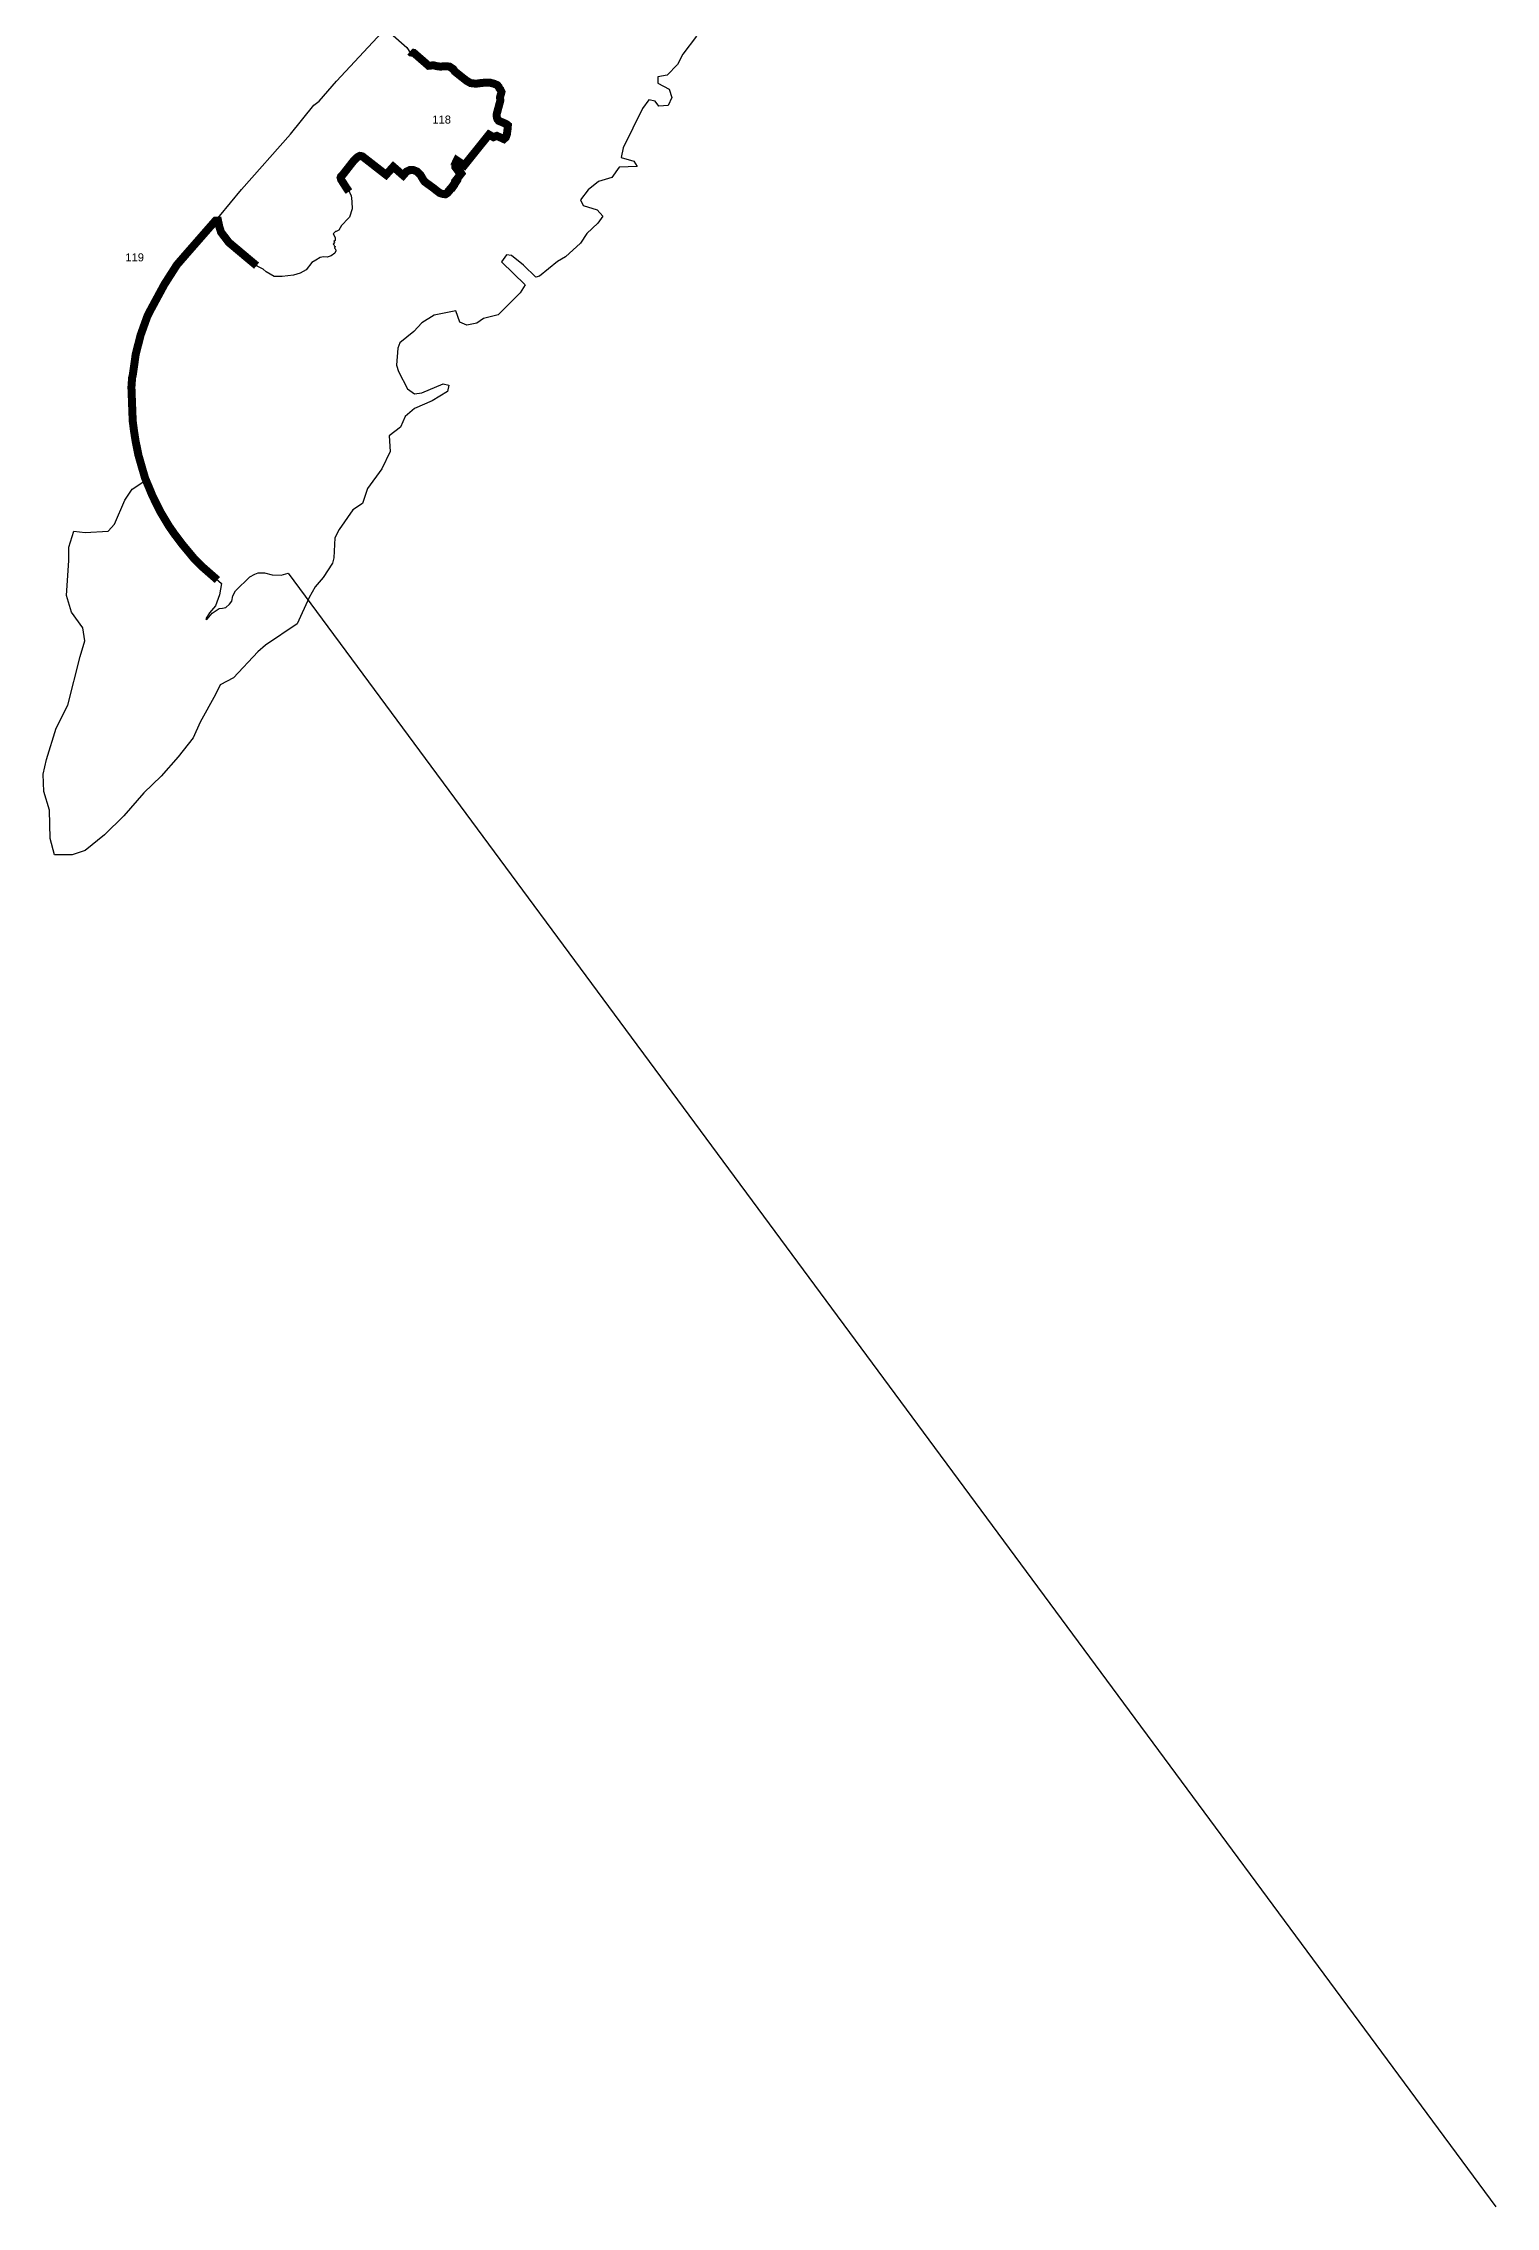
# Model space of a CAD drawing. Header units: metres. Extents: x 261539 to 277461, y 2080407 to 2213332.
# Drawn here: x 268091 to 277166, y 2080407 to 2093926 of the extents above; entities that cross this region are included whole.
import ezdxf

# ---------------------------------------------------------------- set-up
doc = ezdxf.new("R2010")
doc.units = ezdxf.units.M
for name, color, linetype in [('ARTIFICIALLY PROTECTED', 10, 'Continuous'), ('COASTLINE', 5, 'Continuous'), ('village', 22, 'Continuous')]:
    doc.layers.add(name, color=color, linetype=linetype)
doc.styles.get("Standard").update_dxf_attribs({"font": 'arial.ttf'})

msp = doc.modelspace()

# ---------------------------------------------------------------- linework, layer by layer
at = {"layer": 'ARTIFICIALLY PROTECTED', "const_width": 50, "flags": 128}
for points in [[(270382, 2093874), (270389, 2093868), (270406, 2093866), (270499, 2093785), (270528, 2093788), (270549, 2093783), (270562, 2093781), (270575, 2093780), (270586, 2093781), (270605, 2093782), (270629, 2093780), (270652, 2093765), (270663, 2093749), (270735, 2093692), (270761, 2093677), (270795, 2093673), (270816, 2093676), (270845, 2093679), (270866, 2093679), (270885, 2093679), (270910, 2093672), (270928, 2093664), (270937, 2093653), (270941, 2093644), (270947, 2093637), (270954, 2093622), (270945, 2093587), (270947, 2093568), (270925, 2093486), (270924, 2093471), (270926, 2093460), (270929, 2093451), (270937, 2093441), (270968, 2093428), (270981, 2093422), (270988, 2093418), (270994, 2093413), (270993, 2093402), (270992, 2093388), (270988, 2093358), (270981, 2093338), (270969, 2093327), (270925, 2093347), (270904, 2093339), (270876, 2093355), (270722, 2093163), (270675, 2093194), (270666, 2093175), (270670, 2093173), (270665, 2093165), (270666, 2093155), (270673, 2093147), (270671, 2093145), (270674, 2093141), (270678, 2093144), (270688, 2093134), (270703, 2093112), (270670, 2093070), (270674, 2093065), (270653, 2093033), (270650, 2093035), (270646, 2093029), (270648, 2093027), (270641, 2093019), (270639, 2093021), (270633, 2093014), (270635, 2093012), (270617, 2092990), (270604, 2092982), (270583, 2092985), (270569, 2092990), (270554, 2093001), (270526, 2093023), (270475, 2093060), (270466, 2093072), (270449, 2093101), (270427, 2093124), (270405, 2093133), (270381, 2093133), (270361, 2093124), (270340, 2093100), (270278, 2093154), (270233, 2093104), (270225, 2093110), (270085, 2093219), (270077, 2093221), (270069, 2093222), (270063, 2093219), (270056, 2093215), (270047, 2093208), (270031, 2093192), (269960, 2093101), (269952, 2093094), (269949, 2093085), (269952, 2093074), (269985, 2093022), (270001, 2092999)], [(269424, 2092536), (269389, 2092565), (269251, 2092681), (269202, 2092745), (269191, 2092780), (269183, 2092818), (269168, 2092818), (269005, 2092632), (268926, 2092541), (268848, 2092419), (268762, 2092260), (268742, 2092221), (268700, 2092104), (268669, 2091984), (268651, 2091856), (268646, 2091834), (268642, 2091776), (268650, 2091565), (268658, 2091504), (268668, 2091440), (268686, 2091351), (268727, 2091209), (268756, 2091140), (268772, 2091101), (268823, 2090998), (268850, 2090953), (268877, 2090908), (268911, 2090859), (268961, 2090793), (269030, 2090710), (269037, 2090703), (269083, 2090656), (269179, 2090572)]]:
    msp.add_lwpolyline(points, dxfattribs=at)
at = {"layer": 'COASTLINE', "flags": 128}
msp.add_lwpolyline([(270260, 2093988), (270363, 2093899), (270376, 2093880), (270389, 2093868), (270406, 2093866), (270499, 2093785), (270528, 2093788), (270549, 2093783), (270562, 2093781), (270575, 2093780), (270586, 2093781), (270605, 2093782), (270629, 2093780), (270652, 2093765), (270663, 2093749), (270735, 2093692), (270761, 2093677), (270795, 2093673), (270816, 2093676), (270845, 2093679), (270866, 2093679), (270885, 2093679), (270910, 2093672), (270928, 2093664), (270937, 2093653), (270941, 2093644), (270947, 2093637), (270954, 2093622), (270945, 2093587), (270947, 2093568), (270925, 2093486), (270924, 2093471), (270926, 2093460), (270929, 2093451), (270937, 2093441), (270968, 2093428), (270981, 2093422), (270988, 2093418), (270994, 2093413), (270993, 2093402), (270992, 2093388), (270988, 2093358), (270981, 2093338), (270969, 2093327), (270925, 2093347), (270904, 2093339), (270876, 2093355), (270722, 2093163), (270675, 2093194), (270666, 2093175), (270670, 2093173), (270665, 2093165), (270666, 2093155), (270673, 2093147), (270671, 2093145), (270674, 2093141), (270678, 2093144), (270688, 2093134), (270703, 2093112), (270670, 2093070), (270674, 2093065), (270653, 2093033), (270650, 2093035), (270646, 2093029), (270648, 2093027), (270641, 2093019), (270639, 2093021), (270633, 2093014), (270635, 2093012), (270617, 2092990), (270604, 2092982), (270583, 2092985), (270569, 2092990), (270554, 2093001), (270526, 2093023), (270475, 2093060), (270466, 2093072), (270449, 2093101), (270427, 2093124), (270405, 2093133), (270381, 2093133), (270361, 2093124), (270340, 2093100), (270278, 2093154), (270233, 2093104), (270225, 2093110), (270085, 2093219), (270077, 2093221), (270069, 2093222), (270063, 2093219), (270056, 2093215), (270047, 2093208), (270031, 2093192), (269960, 2093101), (269952, 2093094), (269949, 2093085), (269952, 2093074), (269985, 2093022), (270004, 2092995), (270015, 2092973), (270018, 2092958), (270020, 2092934), (270021, 2092892), (270004, 2092839), (269999, 2092833), (269955, 2092787), (269937, 2092757), (269921, 2092749), (269917, 2092750), (269913, 2092746), (269902, 2092735), (269915, 2092713), (269914, 2092694), (269906, 2092687), (269911, 2092681), (269902, 2092671), (269910, 2092663), (269908, 2092660), (269914, 2092655), (269911, 2092645), (269918, 2092639), (269919, 2092629), (269912, 2092614), (269891, 2092598), (269866, 2092590), (269842, 2092591), (269822, 2092587), (269794, 2092571), (269769, 2092556), (269733, 2092511), (269697, 2092489), (269654, 2092477), (269583, 2092469), (269534, 2092468), (269483, 2092497), (269465, 2092514), (269427, 2092533), (269389, 2092565), (269251, 2092681), (269202, 2092745), (269191, 2092780), (269183, 2092818), (269168, 2092818), (269005, 2092632), (268926, 2092541), (268848, 2092419), (268762, 2092260), (268742, 2092221), (268700, 2092104), (268669, 2091984), (268651, 2091856), (268646, 2091834), (268642, 2091776), (268650, 2091565), (268658, 2091504), (268668, 2091440), (268686, 2091351), (268727, 2091209), (268756, 2091140), (268772, 2091101), (268823, 2090998), (268850, 2090953), (268877, 2090908), (268911, 2090859), (268961, 2090793), (269030, 2090710), (269083, 2090656), (269205, 2090549), (269192, 2090479), (269167, 2090410), (269130, 2090366), (269107, 2090329), (269110, 2090326), (269116, 2090328), (269147, 2090364), (269190, 2090393), (269212, 2090396), (269231, 2090400), (269255, 2090421), (269270, 2090439), (269276, 2090472), (269292, 2090504), (269382, 2090592), (269412, 2090609), (269434, 2090616), (269474, 2090617), (269521, 2090604), (269577, 2090603), (269622, 2090615), (277166, 2080407)], dxfattribs=at)
at = {"layer": 'village'}
msp.add_polyline3d([(272172, 2093970, 0), (272088, 2093857, 0), (272053, 2093794, 0), (271990, 2093726, 0), (271932, 2093717, 0), (271930, 2093676, 0), (272002, 2093639, 0), (272018, 2093587, 0), (271996, 2093536, 0), (271938, 2093533, 0), (271915, 2093564, 0), (271875, 2093573, 0), (271835, 2093519, 0), (271714, 2093273, 0), (271701, 2093211, 0), (271782, 2093189, 0), (271802, 2093155, 0), (271690, 2093152, 0), (271643, 2093087, 0), (271561, 2093061, 0), (271496, 2093009, 0), (271447, 2092948, 0), (271465, 2092913, 0), (271551, 2092884, 0), (271587, 2092846, 0), (271556, 2092801, 0), (271487, 2092736, 0), (271447, 2092677, 0), (271354, 2092591, 0), (271305, 2092562, 0), (271191, 2092471, 0), (271169, 2092464, 0), (271092, 2092540, 0), (271017, 2092600, 0), (270986, 2092604, 0), (270955, 2092559, 0), (271102, 2092417, 0), (271071, 2092367, 0), (270933, 2092229, 0), (270841, 2092206, 0), (270801, 2092176, 0), (270738, 2092165, 0), (270693, 2092182, 0), (270668, 2092254, 0), (270534, 2092226, 0), (270456, 2092178, 0), (270407, 2092124, 0), (270318, 2092054, 0), (270307, 2092020, 0), (270299, 2091915, 0), (270310, 2091874, 0), (270367, 2091767, 0), (270410, 2091736, 0), (270457, 2091741, 0), (270589, 2091798, 0), (270625, 2091790, 0), (270616, 2091749, 0), (270522, 2091692, 0), (270411, 2091644, 0), (270353, 2091594, 0), (270324, 2091527, 0), (270253, 2091473, 0), (270258, 2091374, 0), (270207, 2091266, 0), (270117, 2091144, 0), (270086, 2091050, 0), (270026, 2091011, 0), (269939, 2090887, 0), (269913, 2090835, 0), (269907, 2090710, 0), (269898, 2090676, 0), (269841, 2090588, 0), (269790, 2090530, 0), (269752, 2090462, 0), (269677, 2090298, 0), (269479, 2090164, 0), (269432, 2090123, 0), (269279, 2089961, 0), (269196, 2089917, 0), (269167, 2089856, 0), (269072, 2089683, 0), (269028, 2089586, 0), (268933, 2089467, 0), (268828, 2089347, 0), (268719, 2089241, 0), (268595, 2089099, 0), (268473, 2088979, 0), (268352, 2088881, 0), (268272, 2088854, 0), (268162, 2088855, 0), (268135, 2088957, 0), (268131, 2089134, 0), (268094, 2089251, 0), (268091, 2089358, 0), (268111, 2089450, 0), (268172, 2089646, 0), (268245, 2089790, 0), (268321, 2090093, 0), (268351, 2090192, 0), (268339, 2090273, 0), (268267, 2090371, 0), (268237, 2090474, 0), (268251, 2090694, 0), (268250, 2090777, 0), (268283, 2090878, 0), (268353, 2090869, 0), (268496, 2090877, 0), (268536, 2090920, 0), (268600, 2091071, 0), (268646, 2091139, 0), (268731, 2091195, 0), (268733, 2091236, 0), (268694, 2091359, 0), (268664, 2091480, 0), (268647, 2091587, 0), (268641, 2091760, 0), (268652, 2091870, 0), (268728, 2092146, 0), (268787, 2092321, 0), (268918, 2092513, 0), (269329, 2093012, 0), (269635, 2093357, 0), (269782, 2093538, 0), (269815, 2093563, 0), (269924, 2093689, 0), (270206, 2093992, 0)], dxfattribs=at)

# ---------------------------------------------------------------- texts
at = {"layer": 'ARTIFICIALLY PROTECTED', "char_height": 50, "attachment_point": 1}
for s, heights, insert in [('118', [0], (270522, 2093474)), ('119', [74.2], (268604, 2092613))]:
    msp.add_mtext_dynamic_manual_height_columns(s, width=84.37, gutter_width=1, heights=heights, dxfattribs=dict(at, insert=insert))

doc.saveas('drawing.dxf')
